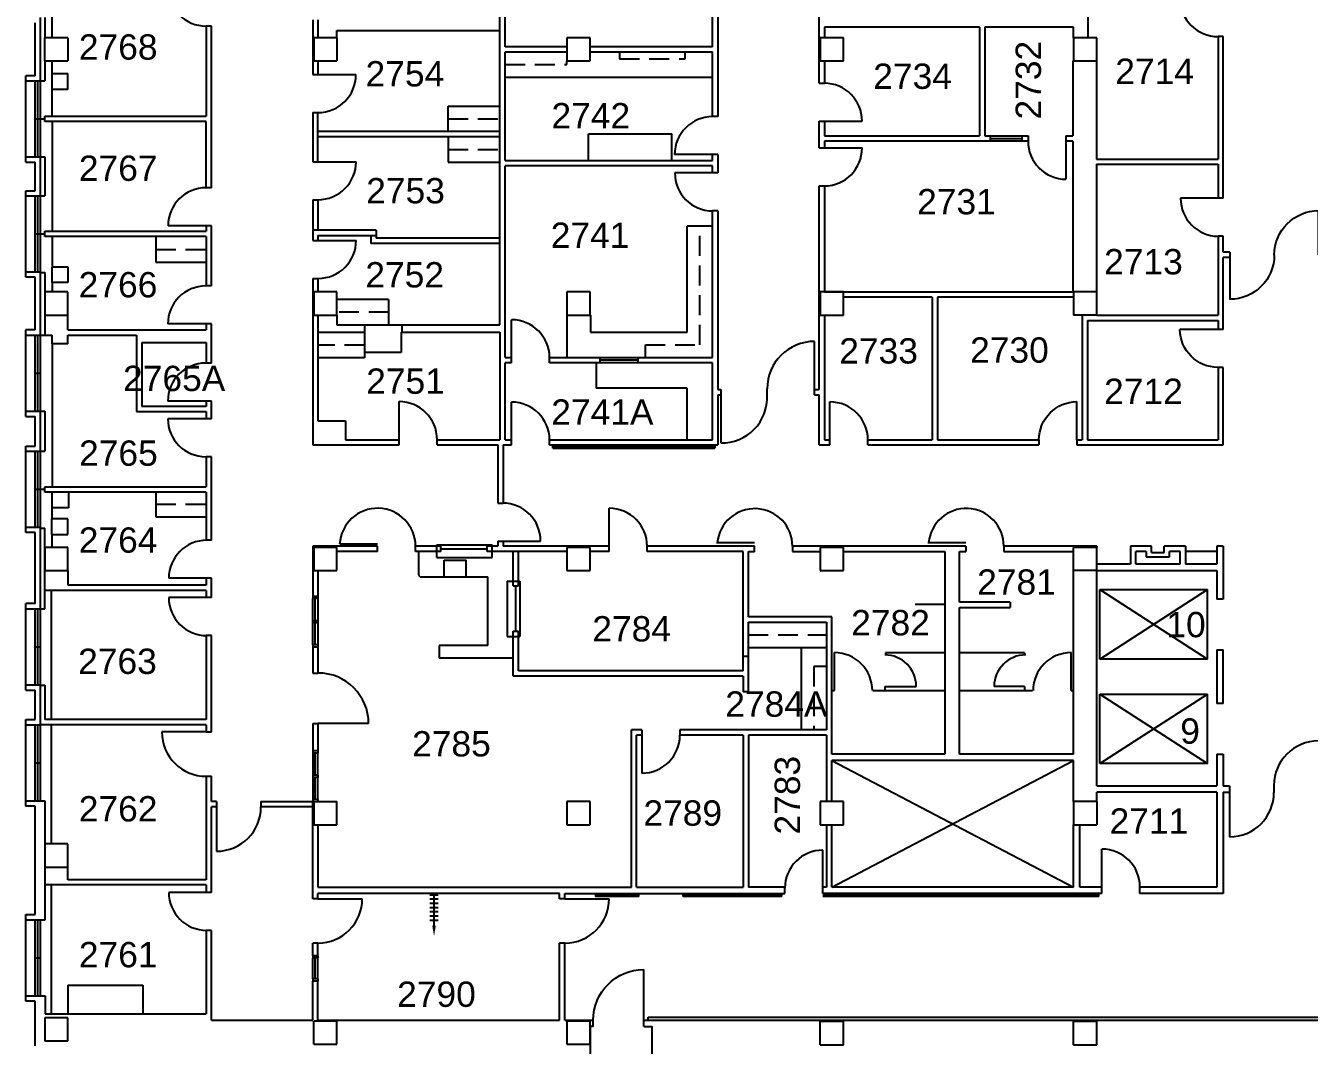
# Model space of a CAD drawing. Header units: inches. Extents: x 338 to 7662, y 1527 to 4766.
# Drawn here: x 533 to 1749, y 2786 to 3752 of the extents above; entities that cross this region are included whole.
import ezdxf

# ---------------------------------------------------------------- set-up
doc = ezdxf.new("R2010")
doc.units = ezdxf.units.IN
doc.header["$LTSCALE"] = 150
doc.header["$MEASUREMENT"] = 0
for name, pattern in [('DASHED', [0.75, 0.5, -0.25]), ('HIDDEN', [0.375, 0.25, -0.125]), ('HIDDEN2', [0.1875, 0.125, -0.0625])]:
    doc.linetypes.add(name, pattern=pattern)
doc.layers.get('0').update_dxf_attribs({"linetype": 'CONTINUOUS'})
for name, color, linetype in [('A-ANNO-TEXT-STAIR', 4, 'CONTINUOUS'), ('A-ANNO-TX192', 4, 'CONTINUOUS'), ('A-COLS', 5, 'CONTINUOUS'), ('A-DOOR', 2, 'CONTINUOUS'), ('A-FLOR-CASE', 3, 'CONTINUOUS'), ('A-FLOR-CASE-UPPR', 3, 'HIDDEN2'), ('A-FLOR-EVTR', 2, 'CONTINUOUS'), ('A-FLOR-HRAL', 1, 'CONTINUOUS'), ('A-FLOR-TPTN', 1, 'CONTINUOUS'), ('A-GLAZ', 2, 'CONTINUOUS'), ('A-GLAZ-SILL', 1, 'CONTINUOUS'), ('A-SHFT', 1, 'CONTINUOUS'), ('A-WALL-FULL', 6, 'CONTINUOUS'), ('A-WALL-PRHT', 3, 'CONTINUOUS')]:
    doc.layers.add(name, color=color, linetype=linetype)
doc.styles.add('ARIAL', font='arial.ttf')

# ---------------------------------------------------------------- blocks, each defined once
blk = doc.blocks.new('dr-48')
blk.add_line((0, 0), (0, 48))
blk.add_arc((-0.1, 0), 48.1, 0.0423, 89.9052)
blk = doc.blocks.new('dr-42')
blk.add_line((0, 0), (0, 42.1))
blk.add_arc((-0.1, -0.1), 42.1, 0.0689, 89.8337)
blk = doc.blocks.new('dr-36')
blk.add_line((0, 0), (0, 36.1))
blk.add_arc((-0.1, 0), 36.1, 0.0689, 89.8337)

msp = doc.modelspace()

# ---------------------------------------------------------------- linework, layer by layer
at = {"layer": 'A-COLS'}
for p, q in [((572.5, 3740.5), (550.5, 3740.5)), ((550.5, 3718.5), (550.5, 3740.5)), ((572.5, 3740.5), (572.5, 3718.5)), ((805.5, 3740.5), (805.5, 3718.5)), ((827.5, 3740.5), (805.5, 3740.5)), ((827.5, 3740.5), (827.5, 3718.5)), ((1045.5, 3740.5), (1045.5, 3718.5)), ((1067.5, 3740.5), (1045.5, 3740.5)), ((1067.5, 3718.5), (1067.5, 3740.5)), ((1307.5, 3740.5), (1285.5, 3740.5)), ((1285.5, 3740.5), (1285.5, 3718.5)), ((1307.5, 3718.5), (1307.5, 3740.5)), ((1547.5, 3740.5), (1525.5, 3740.5)), ((1525.5, 3740.5), (1525.5, 3718.5)), ((1547.5, 3718.5), (1547.5, 3740.5)), ((550.5, 3718.5), (572.5, 3718.5)), ((805.5, 3718.5), (827.5, 3718.5)), ((1045.5, 3718.5), (1067.5, 3718.5)), ((1285.5, 3718.5), (1307.5, 3718.5)), ((1525.5, 3718.5), (1547.5, 3718.5)), ((572.5, 3499.5), (550.5, 3499.5)), ((550.5, 3499.5), (550.5, 3477.5)), ((572.5, 3477.5), (572.5, 3499.5)), ((827.5, 3499.5), (805.5, 3499.5)), ((805.5, 3499.5), (805.5, 3477.5)), ((827.5, 3477.5), (827.5, 3499.5)), ((1067.5, 3499.5), (1045.5, 3499.5)), ((1045.5, 3499.5), (1045.5, 3477.5)), ((1067.5, 3477.5), (1067.5, 3499.5)), ((1285.5, 3499.5), (1285.5, 3477.5)), ((1307.5, 3499.5), (1285.5, 3499.5)), ((1307.5, 3477.5), (1307.5, 3499.5)), ((1547.5, 3499.5), (1525.5, 3499.5)), ((1525.5, 3499.5), (1525.5, 3477.5)), ((1547.5, 3477.5), (1547.5, 3499.5)), ((550.5, 3477.5), (572.5, 3477.5)), ((805.5, 3477.5), (827.5, 3477.5)), ((1045.5, 3477.5), (1067.5, 3477.5)), ((1285.5, 3477.5), (1307.5, 3477.5)), ((1547.5, 3477.5), (1525.5, 3477.5)), ((572.5, 3257.5), (550.5, 3257.5)), ((550.5, 3257.5), (550.5, 3235.5)), ((572.5, 3235.5), (572.5, 3257.5)), ((827.5, 3257.5), (805.5, 3257.5)), ((805.5, 3257.5), (805.5, 3235.5)), ((827.5, 3235.5), (827.5, 3257.5)), ((1067.5, 3257.5), (1045.5, 3257.5)), ((1045.5, 3257.5), (1045.5, 3235.5)), ((1067.5, 3235.5), (1067.5, 3257.5)), ((1307.5, 3257.5), (1285.5, 3257.5)), ((1285.5, 3257.5), (1285.5, 3235.5)), ((1307.5, 3235.5), (1307.5, 3257.5)), ((1547.5, 3257.5), (1525.5, 3257.5)), ((1525.5, 3235.5), (1525.5, 3257.5)), ((1547.5, 3235.5), (1547.5, 3257.5)), ((550.5, 3235.5), (572.5, 3235.5)), ((805.5, 3235.5), (827.5, 3235.5)), ((1045.5, 3235.5), (1067.5, 3235.5)), ((1285.5, 3235.5), (1307.5, 3235.5)), ((1547.5, 3235.5), (1525.5, 3235.5)), ((805.5, 3016.5), (805.5, 2994.5)), ((805.5, 3016.5), (827.5, 3016.5)), ((827.5, 2994.5), (827.5, 3016.5)), ((1067.5, 3016.5), (1045.5, 3016.5)), ((1045.5, 3016.5), (1045.5, 2994.5)), ((1067.5, 2994.5), (1067.5, 3016.5)), ((1307.5, 3016.5), (1285.5, 3016.5)), ((1285.5, 3016.5), (1285.5, 2994.5)), ((1307.5, 2994.5), (1307.5, 3016.5)), ((1547.5, 3016.5), (1525.5, 3016.5)), ((1525.5, 3016.5), (1525.5, 2994.5)), ((1547.5, 3016.5), (1547.5, 2994.5)), ((805.5, 2994.5), (827.5, 2994.5)), ((1045.5, 2994.5), (1067.5, 2994.5)), ((1285.5, 2994.5), (1307.5, 2994.5)), ((1525.5, 2994.5), (1547.5, 2994.5)), ((572.5, 2976.5), (550.5, 2976.5)), ((550.5, 2976.5), (550.5, 2954.5)), ((572.5, 2954.5), (572.5, 2976.5)), ((550.5, 2954.5), (572.5, 2954.5)), ((572.5, 2811.5), (550.5, 2811.5)), ((550.5, 2811.5), (550.5, 2789.5)), ((572.5, 2789.5), (572.5, 2811.5)), ((827.5, 2808.5), (805.5, 2808.5)), ((805.5, 2786.5), (805.5, 2808.5)), ((827.5, 2786.5), (827.5, 2808.5)), ((1067.5, 2808.5), (1045.5, 2808.5)), ((1045.5, 2808.5), (1045.5, 2786.5)), ((1067.5, 2786.5), (1067.5, 2808.5)), ((1307.5, 2808.1), (1285.5, 2808.1)), ((1285.5, 2786.1), (1285.5, 2808.1)), ((1307.5, 2786.1), (1307.5, 2808.1)), ((1547.5, 2808.1), (1525.5, 2808.1)), ((1525.5, 2786.1), (1525.5, 2808.1)), ((1547.5, 2786.1), (1547.5, 2808.1)), ((572.5, 2789.5), (550.5, 2789.5)), ((805.5, 2786.5), (827.5, 2786.5)), ((1045.5, 2786.5), (1067.5, 2786.5)), ((1285.5, 2786.1), (1307.5, 2786.1)), ((1525.5, 2786.1), (1547.5, 2786.1))]:
    msp.add_line(p, q, dxfattribs=at)
at = {"layer": 'A-DOOR'}
for p, q in [((809.5, 3705.5), (845.5, 3705.5)), ((1289.5, 3661.4), (1325.1, 3661.4)), ((1518.4, 3642.5), (1518.4, 3606.4)), ((1183.5, 3629.7), (1147.5, 3629.7)), ((1289.5, 3636), (1325.1, 3636)), ((809.5, 3623), (845.7, 3623)), ((1183.5, 3612.3), (1147.7, 3612.3)), ((1662.5, 3588.3), (1627, 3588.3)), ((703.5, 3562.3), (667.5, 3562.3)), ((809.5, 3548.4), (845.7, 3548.4)), ((703.5, 3469.2), (667.2, 3469.2)), ((993, 3437.5), (993, 3473.2)), ((1280.2, 3407.1), (1280.2, 3452.7)), ((1235.2, 3401.4), (1235.2, 3407.7)), ((703.5, 3396.1), (667.2, 3396.1)), ((886.4, 3354.5), (886.4, 3395.6)), ((993, 3359.5), (993, 3395.2)), ((1191.4, 3402.1), (1191.4, 3356.6)), ((1294.7, 3359.5), (1294.7, 3395.3)), ((703.5, 3379.4), (667.2, 3379.4)), ((1085.5, 3258.5), (1085.5, 3294.5)), ((866, 3260.5), (830.1, 3260.5)), ((985, 3263.5), (1020.5, 3263.5)), ((1223.2, 3261.8), (1187.2, 3261.8)), ((1423.5, 3261.9), (1387.5, 3261.9)), ((703.5, 3228.2), (668.1, 3228.2)), ((703.5, 3209.9), (668.1, 3209.9)), ((857.5, 3090.4), (809.5, 3090.4)), ((703.5, 3082.5), (661.5, 3082.5)), ((1116.5, 3079.5), (1116.5, 3043.5)), ((1715.5, 3031.9), (1715.5, 3025.2)), ((1673.5, 3025.5), (1673.5, 2983.1)), ((713.5, 3011.5), (713.5, 2969.5)), ((1288, 2929.5), (1288, 2970.5)), ((1552.5, 2935.5), (1552.5, 2971.5)), ((703.5, 2930.5), (668.1, 2930.5)), ((809.5, 2924.5), (851.5, 2924.5)), ((923.5, 2928), (915.5, 2928)), ((923.5, 2924), (915.5, 2924)), ((923.5, 2920), (915.5, 2920)), ((919.5, 2894), (919.5, 2929.5)), ((1043.5, 2924.5), (1085.5, 2924.5)), ((923.5, 2916), (915.5, 2916)), ((923.5, 2912), (915.5, 2912)), ((923.5, 2908), (915.5, 2908)), ((923.5, 2904), (915.5, 2904))]:
    msp.add_line(p, q, dxfattribs=at)
for centre, radius, start, end in [((703.5, 3787.5), 36, 180, 270), ((1662.5, 3777.6), 36, 180, 270), ((809.5, 3705.5), 36, 270, 0), ((1289.1, 3661.4), 36, 0, 89.442), ((1183.5, 3629.7), 36, 90, 180), ((1518.4, 3642.4), 36, 179.7619, 270), ((1289.1, 3636), 36, 270.558, 0), ((809.7, 3623), 36, 269.641, 0), ((1183.7, 3612.3), 36, 180, 269.6488), ((703.5, 3562.3), 36, 90, 180), ((1663, 3588.3), 36, 180, 269.1895), ((809.7, 3548.4), 36, 270, 0), ((703.2, 3469.2), 36, 90, 180), ((993, 3437.2), 36, 0.4343, 90), ((1280.2, 3407.7), 45, 90, 180), ((703.2, 3396.1), 36, 90, 180), ((886.4, 3359.6), 36, 360, 90), ((993, 3359.2), 36, 0.4343, 90), ((1192.2, 3399.5), 43, 268.8864, 2.5215), ((1294.7, 3359.3), 36, 0.2739, 90), ((703.2, 3379.4), 36, 180, 270), ((984.5, 3263.5), 36, 0, 90), ((866, 3258.5), 36, 0, 176.8079), ((1085.5, 3258.5), 36, 0, 90), ((1223.5, 3258.5), 35.7, 360, 174.6817), ((1423.8, 3258.6), 35.7, 0, 174.6817), ((704.1, 3228.2), 36, 90, 180), ((704.1, 3209.9), 36, 180, 270), ((809.5, 3090.4), 48, 0, 90), ((703.5, 3082.5), 42, 180, 270), ((1116.5, 3079.5), 36, 270, 0), ((1757.6, 3031.9), 42.1, 90.1439, 180), ((1673.4, 3025.2), 42.1, 270.1439, 0), ((713.5, 3011.5), 42, 270, 0), ((1288, 2934.5), 36, 90, 180), ((1552.5, 2935.5), 36, 360, 90), ((704.1, 2930.5), 36, 180, 270), ((809.5, 2924.5), 42, 270, 0), ((1043.5, 2924.5), 42, 270, 0)]:
    msp.add_arc(centre, radius, start, end, dxfattribs=at)
msp.add_solid([(917.8, 2899), (921.2, 2899), (919.5, 2889)], dxfattribs=at)
at = {"layer": 'A-FLOR-CASE', "linetype": 'Continuous'}
for p, q in [((987, 3703), (1183.1, 3703)), ((933, 3675.5), (982, 3675.5)), ((933, 3651.5), (933, 3675.5)), ((1066, 3624), (1066, 3649.5)), ((1066, 3649.5), (1145, 3649.5)), ((1145, 3624), (1145, 3649.5)), ((933, 3646.5), (933, 3622.5)), ((933, 3622.5), (982, 3622.5)), ((1159.5, 3461.5), (1159.5, 3561.8)), ((1183.1, 3561.8), (1159.5, 3561.8)), ((876.5, 3492.5), (827.5, 3492.5)), ((876.5, 3492.5), (876.5, 3468.5)), ((1045.5, 3478), (1045.5, 3437.2)), ((1067.9, 3477.5), (1067.9, 3461.5)), ((1067.9, 3461.5), (1159.5, 3461.5)), ((853.5, 3437), (809.5, 3437)), ((853.5, 3442), (853.5, 3437)), ((1073, 3432.8), (1073, 3408.5)), ((1159.5, 3408.5), (1073, 3408.5)), ((1159.5, 3359.5), (1159.5, 3408.5)), ((1217.5, 3162.5), (1291.5, 3162.5)), ((572.5, 2842.5), (572.5, 2815.5)), ((572.5, 2842.5), (643.5, 2842.5)), ((643.5, 2842.5), (643.5, 2815.5))]:
    msp.add_line(p, q, dxfattribs=at)
at = {"layer": 'A-FLOR-CASE', "linetype": 'DASHED'}
for p, q in [((655.9, 3551.9), (655.9, 3527.9)), ((655.9, 3527.9), (703.9, 3527.9)), ((655.9, 3310.4), (655.9, 3286.4)), ((655.9, 3286.4), (703.9, 3286.4)), ((994.5, 3152.5), (924.5, 3152.5))]:
    msp.add_line(p, q, dxfattribs=at)
at = {"layer": 'A-FLOR-CASE'}
for p, q in [((905, 3231.4), (905, 3253.5)), ((1661.5, 3253.5), (1631.5, 3253.5)), ((907, 3229.5), (970.5, 3229.5)), ((970.5, 3164.5), (970.5, 3229.5)), ((970.5, 3164.5), (924.5, 3164.5)), ((924.5, 3164.5), (924.5, 3152.5)), ((1267.5, 3162.5), (1267.5, 3084.5))]:
    msp.add_line(p, q, dxfattribs=at)
at = {"layer": 'A-FLOR-CASE', "linetype": 'HIDDEN'}
for p, q in [((929, 3229.5), (929, 3245.5)), ((929, 3245.5), (950, 3245.5)), ((950, 3229.5), (950, 3245.5))]:
    msp.add_line(p, q, dxfattribs=at)
at = {"layer": 'A-FLOR-CASE'}
msp.add_arc((907, 3231.5), 2, 180, 270, dxfattribs=at)
at = {"layer": 'A-FLOR-CASE-UPPR'}
for p, q in [((1095.4, 3727.2), (1095.4, 3720.6)), ((1157.6, 3720.6), (1157.6, 3727.2)), ((987, 3715), (1045.5, 3715)), ((1045.5, 3715), (1045.5, 3718.4)), ((1095.4, 3720.6), (1157.6, 3720.6)), ((933, 3663.5), (982, 3663.5)), ((933, 3634.5), (982, 3634.5)), ((1171.5, 3449.5), (1171.5, 3561.8)), ((655.9, 3539.9), (703.9, 3539.9)), ((876.5, 3480.5), (827.5, 3480.5)), ((853.5, 3449), (809.5, 3449)), ((1119.9, 3449.5), (1171.5, 3449.5)), ((1119.9, 3437.2), (1119.9, 3449.5)), ((655.9, 3298.4), (703.9, 3298.4)), ((1217.5, 3174.5), (1291.5, 3174.5)), ((1279.5, 3144.5), (1279.5, 3084.5)), ((1291.5, 3144.5), (1279.5, 3144.5))]:
    msp.add_line(p, q, dxfattribs=at)
at = {"layer": 'A-FLOR-EVTR'}
for p, q in [((1550.5, 3217.5), (1652.5, 3217.5)), ((1550.5, 3217.5), (1652.5, 3151.5)), ((1550.5, 3151.5), (1652.5, 3217.5)), ((1550.5, 3151.5), (1550.5, 3217.5)), ((1652.5, 3151.5), (1652.5, 3217.5)), ((1652.5, 3151.5), (1550.5, 3151.5)), ((1550.5, 3052.5), (1550.5, 3118.5)), ((1550.5, 3118.5), (1652.5, 3052.5)), ((1550.5, 3052.5), (1652.5, 3118.5)), ((1550.5, 3118.5), (1652.5, 3118.5)), ((1652.5, 3052.5), (1652.5, 3118.5)), ((1652.5, 3052.5), (1550.5, 3052.5))]:
    msp.add_line(p, q, dxfattribs=at)
at = {"layer": 'A-FLOR-HRAL'}
for p, q in [((1032, 3351.5), (1032, 3354.5)), ((1032, 3353), (1185.5, 3353)), ((1032, 3351.5), (1185.5, 3351.5)), ((1185.5, 3354.5), (1185.5, 3351.5)), ((1072.5, 2929.5), (1072.5, 2926.5)), ((1113.5, 2928), (1072.5, 2928)), ((1113.5, 2926.5), (1072.5, 2926.5)), ((1113.5, 2926.5), (1113.5, 2929.5)), ((1155.5, 2926.5), (1155.5, 2929.5)), ((1249, 2928), (1155.5, 2928)), ((1249, 2926.5), (1155.5, 2926.5)), ((1249, 2926.5), (1249, 2929.5)), ((1549.5, 2928), (1288, 2928)), ((1549.5, 2926.5), (1288, 2926.5)), ((1549.5, 2926.5), (1549.5, 2929.5)), ((1122.5, 2812.3), (1762.8, 2812.3)), ((1122.5, 2809.3), (1122.5, 2812.3))]:
    msp.add_line(p, q, dxfattribs=at)
at = {"layer": 'A-FLOR-TPTN'}
for p, q in [((1403.5, 3203.2), (1375.5, 3203.2)), ((1298.9, 3121.7), (1298.9, 3157.7)), ((1403.5, 3157.5), (1347.5, 3157.5)), ((1347.5, 3157.5), (1347.5, 3155.1)), ((1479.2, 3157.5), (1417.5, 3157.5)), ((1479.2, 3157.5), (1479.2, 3155.1)), ((1523.2, 3121.7), (1523.2, 3157.7)), ((1298.9, 3121.5), (1296.5, 3121.5)), ((1403.5, 3121.5), (1335.3, 3121.5)), ((1346.6, 3125.7), (1376.4, 3125.7)), ((1346.6, 3125.7), (1346.6, 3121.7)), ((1486.7, 3121.5), (1417.5, 3121.5)), ((1479.2, 3125.7), (1450.3, 3125.7)), ((1479.2, 3125.7), (1479.2, 3121.7)), ((1525.5, 3121.5), (1523.2, 3121.5))]:
    msp.add_line(p, q, dxfattribs=at)
for centre, radius, start, end in [((1298.9, 3121.7), 36, 360, 90), ((1346.6, 3125.7), 29.9, 0, 90), ((1480.2, 3125.7), 29.9, 90, 180), ((1523.2, 3121.7), 36, 90, 180)]:
    msp.add_arc(centre, radius, start, end, dxfattribs=at)
at = {"layer": 'A-GLAZ'}
for p, q in [((544, 3627.5), (544, 3699.5)), ((541.5, 3663.5), (546.5, 3663.5)), ((546.5, 3663.5), (550.5, 3663.5)), ((544, 3518.5), (544, 3590.5)), ((541.5, 3554.5), (546.5, 3554.5)), ((546.5, 3554.5), (550.5, 3554.5)), ((544, 3386.5), (544, 3458.5)), ((1113, 3435), (1077, 3435)), ((541.5, 3422.5), (546.5, 3422.5)), ((544, 3276.5), (544, 3348.5)), ((541.5, 3312.5), (546.5, 3312.5)), ((546.5, 3312.5), (550.5, 3312.5)), ((926, 3256), (970, 3256)), ((996.8, 3221.1), (996.8, 3178.1)), ((809.5, 3211), (804.5, 3211)), ((804.5, 3211), (804.5, 3209)), ((809.5, 3209), (804.5, 3209)), ((807, 3188), (807, 3209)), ((809.5, 3211), (809.5, 3209)), ((544, 3127.3), (544, 3199.3)), ((809.5, 3188), (804.5, 3188)), ((804.5, 3188), (804.5, 3186)), ((809.5, 3188), (809.5, 3186)), ((809.5, 3186), (804.5, 3186)), ((807, 3165), (807, 3186)), ((541.5, 3163.3), (546.5, 3163.3)), ((809.5, 3165), (804.5, 3165)), ((804.5, 3165), (804.5, 3163)), ((809.5, 3163), (804.5, 3163)), ((809.5, 3165), (809.5, 3163)), ((544, 3017.3), (544, 3089.3)), ((809.5, 3064.5), (804.5, 3064.5)), ((804.5, 3064.5), (804.5, 3062.5)), ((809.5, 3062.5), (804.5, 3062.5)), ((807, 3041.5), (807, 3062.5)), ((809.5, 3064.5), (809.5, 3062.5)), ((541.5, 3053.3), (546.5, 3053.3)), ((809.5, 3041.5), (804.5, 3041.5)), ((804.5, 3041.5), (804.5, 3039.5)), ((809.5, 3041.5), (809.5, 3039.5)), ((809.5, 3039.5), (804.5, 3039.5)), ((807, 3018.5), (807, 3039.5)), ((809.5, 3018.5), (804.5, 3018.5)), ((804.5, 3018.5), (804.5, 3016.5)), ((809.5, 3018.5), (809.5, 3016.5)), ((544, 2832.5), (544, 2904.5)), ((541.5, 2868.5), (546.5, 2868.5)), ((809.5, 2870.5), (804.5, 2870.5)), ((804.5, 2870.5), (804.5, 2868.5)), ((809.5, 2868.5), (804.5, 2868.5)), ((807, 2848.5), (807, 2868.5)), ((809.5, 2870.5), (809.5, 2868.5)), ((809.5, 2848.5), (804.5, 2848.5)), ((804.5, 2848.5), (804.5, 2846.5)), ((809.5, 2848.5), (809.5, 2846.5)), ((809.5, 2846.5), (804.5, 2846.5))]:
    msp.add_line(p, q, dxfattribs=at)
at = {"layer": 'A-GLAZ-SILL'}
for p, q in [((541.5, 3627.5), (541.5, 3699.5)), ((546.5, 3627.5), (546.5, 3699.5)), ((541.5, 3518.5), (541.5, 3590.5)), ((546.5, 3518.5), (546.5, 3590.5)), ((541.5, 3386.5), (541.5, 3458.5)), ((546.5, 3386.5), (546.5, 3458.5)), ((1077, 3437.5), (1113, 3437.5)), ((1113, 3432.5), (1077, 3432.5)), ((541.5, 3276.5), (541.5, 3348.5)), ((546.5, 3276.5), (546.5, 3348.5)), ((922, 3260), (974.5, 3260)), ((922, 3248), (922, 3260)), ((974.5, 3248), (974.5, 3260)), ((922, 3248), (974.5, 3248)), ((988.8, 3225.6), (988.8, 3173.1)), ((988.8, 3225.6), (1000.8, 3225.6)), ((1000.8, 3225.6), (1000.8, 3173.1)), ((804.5, 3165), (804.5, 3209)), ((809.5, 3209), (809.5, 3165)), ((541.5, 3127.3), (541.5, 3199.3)), ((546.5, 3127.3), (546.5, 3199.3)), ((988.8, 3173.1), (1000.8, 3173.1)), ((541.5, 3017.3), (541.5, 3089.3)), ((546.5, 3017.3), (546.5, 3089.3)), ((804.5, 3062.5), (804.5, 3018.5)), ((809.5, 3018.5), (809.5, 3062.5)), ((541.5, 2832.5), (541.5, 2904.5)), ((546.5, 2832.5), (546.5, 2904.5)), ((804.5, 2848.5), (804.5, 2868.5)), ((809.5, 2848.5), (809.5, 2868.5))]:
    msp.add_line(p, q, dxfattribs=at)
at = {"layer": 'A-SHFT'}
for p, q in [((1296.5, 3055.5), (1525.5, 2935.5)), ((1296.5, 2935.5), (1525.5, 3055.5))]:
    msp.add_line(p, q, dxfattribs=at)
at = {"layer": 'A-WALL-FULL'}
for p, q in [((982, 3468.5), (982, 3848)), ((987, 3732), (987, 3851)), ((1183.5, 3732), (1183.5, 3809.6)), ((1188.5, 3809.6), (1188.5, 3665.7)), ((1539, 3806.5), (1539, 3740.5)), ((546.5, 3699.5), (546.5, 3759.5)), ((550.5, 3759.5), (550.5, 3740.5)), ((1284.5, 3697.4), (1284.5, 3760)), ((541.5, 3704.5), (541.5, 3754.5)), ((708.5, 3751.5), (703.5, 3751.5)), ((703.5, 3751.5), (703.5, 3666)), ((708.5, 3598.3), (708.5, 3751.5)), ((804.5, 3757.3), (804.5, 3705.5)), ((809.5, 3757.3), (809.5, 3740.5)), ((827.5, 3747.3), (982, 3747.3)), ((827.5, 3740.5), (827.5, 3747.3)), ((1436.5, 3750.5), (1289.5, 3750.5)), ((1289.5, 3750.5), (1289.5, 3740.5)), ((1436.5, 3750.5), (1436.5, 3647.5)), ((1525.5, 3750.5), (1441.5, 3750.5)), ((1441.5, 3750.5), (1441.5, 3647.5)), ((1525.5, 3740.5), (1525.5, 3750.5)), ((1662.5, 3741.6), (1662.5, 3625.5)), ((1667.5, 3741.6), (1662.5, 3741.6)), ((1667.5, 3588.3), (1667.5, 3741.6)), ((1045.5, 3732), (987, 3732)), ((987, 3624), (987, 3727)), ((987, 3727), (1045.5, 3727)), ((1183.5, 3732), (1067.5, 3732)), ((1067.5, 3727), (1183.5, 3727)), ((1183.5, 3665.7), (1183.5, 3727)), ((550.5, 3718.5), (550.5, 3699.5)), ((809.5, 3718.5), (809.5, 3705.5)), ((1289.5, 3718.7), (1289.5, 3697.4)), ((1525, 3718.7), (1525, 3647.5)), ((1547.3, 3718.7), (1547.3, 3625.5)), ((541.5, 3704.5), (532.5, 3704.5)), ((532.5, 3622.5), (532.5, 3704.5)), ((532.5, 3699.5), (550.5, 3699.5)), ((557.5, 3706.5), (572.5, 3706.5)), ((572.5, 3691.5), (572.5, 3706.5)), ((804.5, 3705.5), (809.5, 3705.5)), ((572.5, 3691.5), (557.5, 3691.5)), ((1284.5, 3697.4), (1289.5, 3697.4)), ((550.5, 3666), (703.5, 3666)), ((550.5, 3661), (550.5, 3666)), ((804.5, 3669.5), (804.5, 3623)), ((804.5, 3669.5), (809.5, 3669.5)), ((809.5, 3623), (809.5, 3669.5)), ((1188.5, 3665.7), (1183.5, 3665.7)), ((703.5, 3661), (550.5, 3661)), ((703.5, 3598.3), (703.5, 3661)), ((982, 3651.5), (809.5, 3651.5)), ((1284.5, 3636), (1284.5, 3661.4)), ((1284.5, 3661.4), (1289.5, 3661.4)), ((1289.5, 3661.4), (1289.5, 3647.5)), ((982, 3646.5), (809.5, 3646.5)), ((1289.5, 3647.5), (1436.5, 3647.5)), ((1482.4, 3642.5), (1289.5, 3642.5)), ((1289.5, 3642.5), (1289.5, 3636)), ((1441.5, 3647.5), (1482.4, 3647.5)), ((1446.4, 3647.5), (1446.4, 3642.5)), ((1446.4, 3644.9), (1476.4, 3644.9)), ((1476.4, 3647.5), (1476.4, 3642.5)), ((1482.4, 3647.5), (1482.4, 3642.5)), ((1518.4, 3647.5), (1518.4, 3642.5)), ((1518.4, 3647.5), (1525, 3647.5)), ((1525, 3642.5), (1518.4, 3642.5)), ((1525, 3642.5), (1525, 3499.5)), ((532.5, 3627.5), (550.5, 3627.5)), ((546.5, 3590.5), (546.5, 3627.5)), ((550.5, 3627.5), (550.5, 3590.5)), ((1183.5, 3624), (1183.5, 3629.7)), ((1188.5, 3629.7), (1183.5, 3629.7)), ((1188.5, 3629.7), (1188.5, 3612.3)), ((1284.5, 3636), (1289.5, 3636)), ((1547.3, 3625.5), (1662.5, 3625.5)), ((532.5, 3622.5), (541.5, 3622.5)), ((541.5, 3595.5), (541.5, 3622.5)), ((804.5, 3623), (809.5, 3623)), ((987, 3624), (1183.5, 3624)), ((987, 3437.5), (987, 3619)), ((1183.5, 3619), (987, 3619)), ((1183.5, 3612.3), (1183.5, 3619)), ((1547.3, 3620.5), (1662.5, 3620.5)), ((1547.3, 3620.5), (1547.3, 3499.2)), ((1662.5, 3620.5), (1662.5, 3588.3)), ((1188.5, 3612.3), (1183.5, 3612.3)), ((532.5, 3595.5), (541.5, 3595.5)), ((532.5, 3513.5), (532.5, 3595.5)), ((532.5, 3590.5), (550.5, 3590.5)), ((708.5, 3598.3), (703.5, 3598.3)), ((1284.5, 3407.1), (1284.5, 3600)), ((1284.5, 3600), (1289.5, 3600)), ((1289.5, 3600), (1289.5, 3499.2)), ((804.5, 3587), (809.5, 3587)), ((804.5, 3587), (804.5, 3548.4)), ((809.5, 3587), (809.5, 3558)), ((1667.5, 3588.3), (1662.5, 3588.3)), ((1183.5, 3437.5), (1183.5, 3576.3)), ((1188.5, 3576.3), (1183.5, 3576.3)), ((1188.5, 3576.3), (1188.5, 3407.1)), ((550.5, 3557), (703.5, 3557)), ((550.5, 3552), (550.5, 3557)), ((703.5, 3562.3), (703.5, 3557)), ((708.5, 3562.3), (703.5, 3562.3)), ((708.5, 3505.2), (708.5, 3562.3)), ((864.5, 3558), (804.5, 3558)), ((809.5, 3553), (864.5, 3553)), ((809.5, 3553), (809.5, 3548.4)), ((859.5, 3553), (859.5, 3545.5)), ((864.5, 3558), (864.5, 3550.5)), ((1662.5, 3552.3), (1662.5, 3477.5)), ((1667.5, 3552.3), (1662.5, 3552.3)), ((1667.5, 3537.1), (1667.5, 3552.3)), ((703.5, 3552), (550.5, 3552)), ((703.5, 3552), (703.5, 3505.2)), ((804.5, 3548.4), (809.5, 3548.4)), ((982, 3545.5), (859.5, 3545.5)), ((982, 3550.5), (864.5, 3550.5)), ((1673.8, 3537.1), (1667.5, 3537.1)), ((1673.8, 3532.1), (1667.5, 3532.1)), ((1667.5, 3464), (1667.5, 3532.1)), ((1673.8, 3537.1), (1673.8, 3532.1)), ((532.5, 3518.5), (546.5, 3518.5)), ((546.5, 3458.5), (546.5, 3518.5)), ((546.5, 3517.9), (550.5, 3517.9)), ((550.5, 3517.9), (550.5, 3499.5)), ((557.5, 3523.4), (572.5, 3523.4)), ((557.5, 3508.4), (557.5, 3523.4)), ((572.5, 3523.4), (572.5, 3508.4)), ((541.5, 3513.5), (532.5, 3513.5)), ((541.5, 3463.5), (541.5, 3513.5)), ((572.5, 3508.4), (557.5, 3508.4)), ((708.5, 3505.2), (703.5, 3505.2)), ((804.5, 3512.4), (804.5, 3354.5)), ((804.5, 3512.4), (809.5, 3512.4)), ((809.5, 3512.4), (809.5, 3499.5)), ((1289.5, 3499.5), (1525, 3499.5)), ((1391.5, 3494.5), (1307.5, 3494.5)), ((1391.5, 3494.5), (1391.5, 3359.5)), ((1525.5, 3494.5), (1396.5, 3494.5)), ((1396.5, 3494.5), (1396.5, 3359.5)), ((550.5, 3477.5), (550.5, 3458.5)), ((572.5, 3463.5), (572.5, 3477.5)), ((703.5, 3469.2), (703.5, 3463.5)), ((708.5, 3469.2), (703.5, 3469.2)), ((708.5, 3432.1), (708.5, 3469.2)), ((809.5, 3477.5), (809.5, 3377.5)), ((827.5, 3477.5), (827.5, 3468.5)), ((827.5, 3468.5), (982, 3468.5)), ((853.5, 3468.5), (853.5, 3442)), ((889, 3468.5), (889, 3461.5)), ((1289.5, 3477), (1289.5, 3359.5)), ((1533.8, 3477.5), (1533.8, 3359.5)), ((1538.8, 3472.5), (1662.5, 3472.5)), ((1538.8, 3472.5), (1538.8, 3359.5)), ((1547.5, 3477.5), (1662.5, 3477.5)), ((1662.5, 3472.5), (1662.5, 3464)), ((541.5, 3463.5), (532.5, 3463.5)), ((532.5, 3381.5), (532.5, 3463.5)), ((532.5, 3458.5), (546.5, 3458.5)), ((546.5, 3458.5), (557.5, 3458.5)), ((557.5, 3450.5), (557.5, 3458.5)), ((572.5, 3463.5), (703.5, 3463.5)), ((572.5, 3450.5), (572.5, 3458.5)), ((572.5, 3458.5), (637.5, 3458.5)), ((637.5, 3458.5), (637.5, 3386.1)), ((853.5, 3461), (809.5, 3461)), ((888.5, 3461.5), (982, 3461.5)), ((888.5, 3461.5), (888.5, 3442)), ((982, 3461.5), (982, 3359.5)), ((1667.5, 3464), (1662.5, 3464)), ((572.5, 3450.5), (557.5, 3450.5)), ((642.5, 3451.5), (703.5, 3451.5)), ((642.5, 3451.5), (642.5, 3391.1)), ((703.5, 3451.5), (703.5, 3432.1)), ((708.5, 3432.1), (703.5, 3432.1)), ((888.5, 3442), (853.5, 3442)), ((987, 3437.5), (993, 3437.5)), ((993, 3432.5), (987, 3432.5)), ((987, 3359.5), (987, 3432.5)), ((993, 3432.5), (993, 3437.5)), ((1029, 3437.5), (1077, 3437.5)), ((1029, 3432.5), (1029, 3437.5)), ((1077, 3432.5), (1029, 3432.5)), ((1077, 3432.5), (1077, 3437.5)), ((1113, 3432.5), (1113, 3437.5)), ((1113, 3437.5), (1183.5, 3437.5)), ((1183.5, 3432.5), (1113, 3432.5)), ((1183.5, 3359.5), (1183.5, 3432.5)), ((1667.5, 3428), (1662.5, 3428)), ((1662.5, 3428), (1662.5, 3359.5)), ((1667.5, 3354.5), (1667.5, 3428)), ((1188.5, 3407.1), (1191.4, 3407.1)), ((1191.4, 3407.1), (1191.4, 3402.1)), ((1280.2, 3402.1), (1280.2, 3407.1)), ((1280.2, 3407.1), (1284.5, 3407.1)), ((703.5, 3396.1), (703.5, 3391.1)), ((708.5, 3396.1), (703.5, 3396.1)), ((708.5, 3379.4), (708.5, 3396.1)), ((1188.5, 3402.1), (1191.4, 3402.1)), ((1188.5, 3402.1), (1188.5, 3354.5)), ((1280.2, 3402.1), (1284.5, 3402.1)), ((1284.5, 3354.5), (1284.5, 3402.1)), ((532.5, 3386.5), (546.5, 3386.5)), ((546.5, 3386.6), (550.5, 3386.6)), ((546.5, 3348.5), (546.5, 3386.5)), ((550.5, 3386.6), (550.5, 3348.5)), ((637.5, 3386.1), (703.5, 3386.1)), ((703.5, 3391.1), (642.5, 3391.1)), ((703.5, 3386.1), (703.5, 3379.4)), ((532.5, 3381.5), (541.5, 3381.5)), ((541.5, 3353.5), (541.5, 3381.5)), ((708.5, 3379.4), (703.5, 3379.4)), ((809.5, 3377.5), (835.5, 3377.5)), ((835.5, 3377.5), (835.5, 3359.5)), ((835.5, 3359.5), (886.4, 3359.5)), ((886.4, 3354.5), (886.4, 3359.5)), ((922.4, 3359.5), (982, 3359.5)), ((922.4, 3354.5), (922.4, 3359.5)), ((987, 3359.5), (993, 3359.5)), ((993, 3354.5), (993, 3359.5)), ((1029, 3359.5), (1183.5, 3359.5)), ((1029, 3354.5), (1029, 3359.5)), ((1289.5, 3359.5), (1294.7, 3359.5)), ((1294.7, 3354.5), (1294.7, 3359.5)), ((1330.7, 3359.5), (1391.5, 3359.5)), ((1330.7, 3354.5), (1330.7, 3359.5)), ((1396.5, 3359.5), (1492.8, 3359.5)), ((1492.8, 3359.5), (1492.8, 3354.5)), ((1528.8, 3359.5), (1528.8, 3354.5)), ((1528.8, 3359.5), (1533.8, 3359.5)), ((1538.8, 3359.5), (1662.5, 3359.5)), ((532.5, 3271.5), (532.5, 3353.5)), ((532.5, 3353.5), (541.5, 3353.5)), ((532.5, 3348.5), (546.5, 3348.5)), ((546.5, 3348.5), (550.5, 3348.5)), ((804.5, 3354.5), (886.4, 3354.5)), ((922.4, 3354.5), (980, 3354.5)), ((980, 3354.5), (980, 3299.5)), ((985, 3354.5), (985, 3299.5)), ((985, 3354.5), (993, 3354.5)), ((1029, 3354.5), (1188.5, 3354.5)), ((1284.5, 3354.5), (1294.7, 3354.5)), ((1330.7, 3354.5), (1492.8, 3354.5)), ((1528.8, 3354.5), (1667.5, 3354.5)), ((708.5, 3343.4), (703.5, 3343.4)), ((703.5, 3343.4), (703.5, 3314.9)), ((708.5, 3264.2), (708.5, 3343.4)), ((550.5, 3314.9), (703.5, 3314.9)), ((550.5, 3309.9), (550.5, 3314.9)), ((703.5, 3309.9), (550.5, 3309.9)), ((573, 3309.9), (573, 3294.9)), ((703.5, 3309.9), (703.5, 3264.2)), ((980, 3299.5), (985, 3299.5)), ((573, 3294.9), (557.2, 3294.9)), ((532.5, 3276.5), (546.5, 3276.5)), ((546.5, 3199.3), (546.5, 3276.5)), ((546.5, 3275.8), (550.5, 3275.8)), ((550.5, 3199.3), (550.5, 3275.8)), ((572.4, 3284.5), (557.1, 3284.5)), ((557.1, 3284.5), (557.1, 3269.7)), ((572.4, 3269.7), (572.4, 3284.5)), ((541.5, 3271.5), (532.5, 3271.5)), ((541.5, 3204.3), (541.5, 3271.5)), ((557.2, 3269.7), (572.4, 3269.7)), ((708.5, 3264.2), (703.5, 3264.2)), ((980, 3263.5), (985, 3263.5)), ((980, 3263.5), (980, 3258.5)), ((985, 3263.5), (985, 3258.5)), ((804.5, 3258.5), (804.5, 3211)), ((866, 3258.5), (804.5, 3258.5)), ((866, 3253.5), (827.4, 3253.5)), ((866, 3253.5), (866, 3258.5)), ((902, 3253.5), (902, 3258.5)), ((926, 3258.5), (902, 3258.5)), ((926, 3253.5), (902, 3253.5)), ((926, 3253.5), (926, 3258.5)), ((970, 3253.5), (970, 3258.5)), ((980, 3258.5), (970, 3258.5)), ((1045.5, 3253.5), (970, 3253.5)), ((1085.5, 3258.5), (985, 3258.5)), ((994.5, 3221.1), (994.5, 3253.5)), ((999.5, 3221.1), (999.5, 3253.5)), ((1085.5, 3253.5), (1067.5, 3253.5)), ((1085.5, 3253.5), (1085.5, 3258.5)), ((1223.2, 3258.5), (1121.5, 3258.5)), ((1121.5, 3253.5), (1121.5, 3258.5)), ((1212.5, 3253.5), (1121.5, 3253.5)), ((1212.5, 3140.5), (1212.5, 3253.5)), ((1217.5, 3191.5), (1217.5, 3253.5)), ((1217.5, 3253.5), (1223.2, 3253.5)), ((1223.2, 3253.4), (1223.2, 3258.5)), ((1423.5, 3258.5), (1259.2, 3258.5)), ((1259.2, 3258.5), (1259.2, 3253.5)), ((1259.2, 3253.5), (1285.5, 3253.5)), ((1307.5, 3253.5), (1403.5, 3253.5)), ((1403.5, 3253.5), (1403.5, 3061.5)), ((1417.5, 3205.5), (1417.5, 3253.5)), ((1417.5, 3253.5), (1423.5, 3253.5)), ((1423.5, 3258.5), (1423.5, 3253.5)), ((1547.5, 3258.5), (1459.5, 3258.5)), ((1459.5, 3258.5), (1459.5, 3253.5)), ((1459.5, 3253.5), (1525.5, 3253.5)), ((1547.5, 3258.5), (1547.5, 3257.5)), ((1599.5, 3258.5), (1579.5, 3258.5)), ((1579.5, 3258.5), (1579.5, 3241.5)), ((1584.5, 3241.5), (1584.5, 3253.5)), ((1594.5, 3253.5), (1584.5, 3253.5)), ((1594.5, 3253.5), (1594.5, 3248.5)), ((1594.5, 3248.5), (1616.5, 3248.5)), ((1599.5, 3252.5), (1599.5, 3258.5)), ((1599.5, 3252.5), (1611.5, 3252.5)), ((1611.5, 3252.5), (1611.5, 3258.5)), ((1631.5, 3258.5), (1611.5, 3258.5)), ((1616.5, 3248.5), (1616.5, 3253.5)), ((1626.5, 3253.5), (1616.5, 3253.5)), ((1626.5, 3241.5), (1626.5, 3253.5)), ((1631.5, 3258.5), (1631.5, 3241.5)), ((1667.5, 3258.5), (1661.5, 3258.5)), ((1661.5, 3258.5), (1661.5, 3241.5)), ((1667.5, 3258.5), (1667.5, 3208.5)), ((1579.5, 3241.5), (1547.5, 3241.5)), ((1626.5, 3241.5), (1584.5, 3241.5)), ((1661.5, 3241.5), (1631.5, 3241.5)), ((572.5, 3235.5), (572.5, 3221.5)), ((703.5, 3228.2), (703.5, 3221.5)), ((708.5, 3228.2), (703.5, 3228.2)), ((708.5, 3209.9), (708.5, 3228.2)), ((809.5, 3235.5), (809.5, 3211)), ((1525.5, 3061.5), (1525.5, 3235.5)), ((1547.5, 3031.5), (1547.5, 3235.5)), ((1547.5, 3235.5), (1661.5, 3235.5)), ((1661.5, 3235.5), (1661.5, 3208.5)), ((703.5, 3216.5), (550.5, 3216.5)), ((703.5, 3221.5), (572.5, 3221.5)), ((703.5, 3216.5), (703.5, 3209.9)), ((994.5, 3221.1), (999.5, 3221.1)), ((541.5, 3204.3), (532.5, 3204.3)), ((532.5, 3122.3), (532.5, 3204.3)), ((708.5, 3209.9), (703.5, 3209.9)), ((1465.5, 3205.5), (1417.5, 3205.5)), ((1417.5, 3061.5), (1417.5, 3200.5)), ((1417.5, 3200.5), (1465.5, 3200.5)), ((1465.5, 3205.5), (1465.5, 3200.5)), ((1667.5, 3208.5), (1661.5, 3208.5)), ((532.5, 3199.3), (550.5, 3199.3)), ((1296.5, 3191.5), (1217.5, 3191.5)), ((1296.5, 3061.5), (1296.5, 3191.5)), ((994.5, 3135.5), (994.5, 3178.1)), ((994.5, 3178.1), (999.5, 3178.1)), ((999.5, 3140.5), (999.5, 3178.1)), ((1217.5, 3186.5), (1291.5, 3186.5)), ((1217.5, 3120.5), (1217.5, 3186.5)), ((1291.5, 3186.5), (1291.5, 3084.5)), ((708.5, 3173.9), (703.5, 3173.9)), ((703.5, 3173.9), (703.5, 3094.3)), ((708.5, 3082.5), (708.5, 3173.9)), ((804.5, 3163), (804.5, 3138.4)), ((809.5, 3163), (809.5, 3138.4)), ((1217.5, 3154.1), (1212.5, 3154.1)), ((1661.5, 3160.5), (1667.5, 3160.5)), ((1661.5, 3160.5), (1661.5, 3109.5)), ((1667.5, 3109.5), (1667.5, 3160.5)), ((1212.5, 3140.5), (999.5, 3140.5)), ((532.5, 3127.3), (546.5, 3127.3)), ((546.5, 3089.3), (546.5, 3127.3)), ((546.5, 3127), (550.8, 3127)), ((550.8, 3127), (550.8, 3094.3)), ((804.5, 3138.4), (809.5, 3138.4)), ((1212.5, 3135.5), (994.5, 3135.5)), ((1212.5, 3135.5), (1212.5, 3120.5)), ((532.5, 3122.3), (541.5, 3122.3)), ((541.5, 3094.3), (541.5, 3122.3)), ((1217.5, 3120.5), (1212.5, 3120.5)), ((1667.5, 3109.5), (1661.5, 3109.5)), ((532.5, 3012.3), (532.5, 3094.3)), ((532.5, 3094.3), (541.5, 3094.3)), ((703.5, 3094.3), (550.8, 3094.3)), ((804.5, 3090.4), (809.5, 3090.4)), ((804.5, 3090.4), (804.5, 3064.5)), ((809.5, 3090.4), (809.5, 3064.5)), ((532.5, 3089.3), (546.5, 3089.3)), ((550.8, 3089.3), (546.5, 3089.3)), ((703.5, 3089.3), (550.8, 3089.3)), ((703.5, 3089.3), (703.5, 3082.5)), ((703.5, 3082.5), (708.5, 3082.5)), ((1106.5, 2935.5), (1106.5, 3084.5)), ((1116.5, 3084.5), (1106.5, 3084.5)), ((1111.5, 2935.5), (1111.5, 3079.5)), ((1116.5, 3079.5), (1111.5, 3079.5)), ((1116.5, 3084.5), (1116.5, 3079.5)), ((1152.5, 3084.5), (1152.5, 3079.5)), ((1291.5, 3084.5), (1152.5, 3084.5)), ((1212.5, 3079.5), (1152.5, 3079.5)), ((1212.5, 3079.5), (1212.5, 2935.5)), ((1217.5, 3079.5), (1217.5, 2935.5)), ((1291.5, 3079.5), (1217.5, 3079.5)), ((1291.5, 3079.5), (1291.5, 3016.5)), ((1403.5, 3061.5), (1296.5, 3061.5)), ((1525.5, 3055.5), (1296.5, 3055.5)), ((1296.5, 3016.5), (1296.5, 3055.5)), ((1525.5, 3061.5), (1417.5, 3061.5)), ((1525.5, 3016.5), (1525.5, 3055.5)), ((1661.5, 3061.5), (1667.5, 3061.5)), ((1661.5, 3061.5), (1661.5, 3031.5)), ((1667.5, 3061.5), (1667.5, 3031.5)), ((703.5, 3040.5), (708.5, 3040.5)), ((703.5, 3040.5), (703.5, 2942.5)), ((708.5, 3016.5), (708.5, 3040.5)), ((1547.5, 3031.5), (1661.5, 3031.5)), ((1667.5, 3031.5), (1673.5, 3031.5)), ((1673.5, 3031.5), (1673.5, 3025.5)), ((532.5, 3017.3), (550.8, 3017.3)), ((550.8, 3017.3), (550.8, 2904.3)), ((1661.5, 3025.5), (1547.5, 3025.5)), ((1547.5, 3016.5), (1547.5, 3025.5)), ((1661.5, 3025.5), (1661.5, 2935.5)), ((1667.5, 3025.5), (1673.5, 3025.5)), ((1667.5, 3025.5), (1667.5, 2929.5)), ((541.5, 3012.3), (532.5, 3012.3)), ((541.5, 2909.5), (541.5, 3012.3)), ((713.5, 3016.5), (708.5, 3016.5)), ((708.5, 2930.5), (708.5, 3011.5)), ((713.5, 3011.5), (708.5, 3011.5)), ((713.5, 3016.5), (713.5, 3011.5)), ((755.5, 3016.5), (805.5, 3016.5)), ((755.5, 3016.5), (755.5, 3011.5)), ((804.5, 3011.5), (755.5, 3011.5)), ((804.5, 2924.5), (804.5, 3016.5)), ((809.5, 2994.5), (809.5, 2935.5)), ((1291.5, 2994.5), (1291.5, 2935.5)), ((1296.5, 2935.5), (1296.5, 2994.5)), ((1525.5, 2935.5), (1525.5, 2994.5)), ((1531.5, 2935.5), (1531.5, 2994.5)), ((572.5, 2942.5), (572.5, 2954.5)), ((703.5, 2937.5), (551.1, 2937.5)), ((703.5, 2942.5), (572.5, 2942.5)), ((703.5, 2937.5), (703.5, 2930.5)), ((809.5, 2935.5), (1106.5, 2935.5)), ((1111.5, 2935.5), (1212.5, 2935.5)), ((1252, 2935.5), (1217.5, 2935.5)), ((1252, 2929.5), (1252, 2935.5)), ((1291.5, 2935.5), (1288, 2935.5)), ((1288, 2929.5), (1288, 2935.5)), ((1525.5, 2935.5), (1296.5, 2935.5)), ((1552.5, 2935.5), (1531.5, 2935.5)), ((1552.5, 2929.5), (1552.5, 2935.5)), ((1661.5, 2935.5), (1588.5, 2935.5)), ((1588.5, 2929.5), (1588.5, 2935.5)), ((708.5, 2930.5), (703.5, 2930.5)), ((809.5, 2924.5), (804.5, 2924.5)), ((809.5, 2924.5), (809.5, 2929.5)), ((1038.5, 2929.5), (809.5, 2929.5)), ((1038.5, 2924.5), (1038.5, 2929.5)), ((1043.5, 2924.5), (1038.5, 2924.5)), ((1043.5, 2924.5), (1043.5, 2929.5)), ((1043.5, 2929.5), (1252, 2929.5)), ((1552.5, 2929.5), (1288, 2929.5)), ((1667.5, 2929.5), (1588.5, 2929.5)), ((532.5, 2909.5), (541.5, 2909.5)), ((532.5, 2827.5), (532.5, 2909.5)), ((550.8, 2904.3), (532.5, 2904.3)), ((708.5, 2894.5), (703.5, 2894.5)), ((703.5, 2894.5), (703.5, 2815.5)), ((708.5, 2809.3), (708.5, 2894.5)), ((809.5, 2882.5), (804.5, 2882.5)), ((804.5, 2870.5), (804.5, 2882.5)), ((809.5, 2870.5), (809.5, 2882.5)), ((1043.5, 2882.5), (1038.5, 2882.5)), ((1038.5, 2809.3), (1038.5, 2882.5)), ((1043.5, 2809.3), (1043.5, 2882.5)), ((804.5, 2809.3), (804.5, 2846.5)), ((809.5, 2809.3), (809.5, 2846.5)), ((532.5, 2832.5), (551.1, 2832.5)), ((541.5, 2827.5), (532.5, 2827.5)), ((541.5, 2785), (541.5, 2827.5)), ((551.1, 2832.5), (551.1, 2815.5)), ((551.1, 2815.5), (703.5, 2815.5)), ((708.5, 2809.3), (804.5, 2809.3)), ((809.5, 2809.3), (1038.5, 2809.3)), ((1043.5, 2809.3), (1070.3, 2809.3)), ((1070.3, 2803.3), (1067.5, 2803.3)), ((1067.5, 2803.3), (1067.5, 2772)), ((1070.3, 2803.3), (1070.3, 2809.3)), ((1118.3, 2809.3), (1307.5, 2809.3)), ((1118.3, 2803.5), (1118.3, 2809.3)), ((1118.3, 2803.5), (1126.3, 2803.5)), ((1126.3, 2662.5), (1126.3, 2803.5)), ((1307.5, 2809.3), (1763.5, 2809.3))]:
    msp.add_line(p, q, dxfattribs=at)
at = {"layer": 'A-WALL-PRHT'}
for p, q in [((557.5, 3740.5), (557.5, 3793)), ((557.5, 3666), (557.5, 3718.5)), ((557.7, 3661), (557.7, 3557)), ((557.5, 3551.4), (557.5, 3524)), ((557.5, 3508.8), (557.5, 3499.7)), ((557.5, 3450.9), (557.5, 3315.4)), ((557.2, 3309.9), (557.2, 3284.5)), ((557.2, 3269.7), (557.2, 3257.6)), ((556.8, 3216.5), (556.8, 3094.3)), ((556.8, 3089.3), (556.8, 2977.1)), ((556.8, 2937.5), (556.8, 2815.5))]:
    msp.add_line(p, q, dxfattribs=at)

# ---------------------------------------------------------------- block references
at = {"layer": 'A-DOOR', "xscale": -1}
for name, p in [('dr-42', (1757.8, 3534.6)), ('dr-36', (1528.8, 3359.5)), ('dr-48', (1118.3, 2809.3))]:
    msp.add_blockref(name, p, dxfattribs=at)
for name, p, rotation in [('dr-42', (1673.8, 3534.6), 179.9999999999996), ('dr-36', (1662.5, 3464), 90)]:
    msp.add_blockref(name, p, dxfattribs=dict(at, rotation=rotation))

# ---------------------------------------------------------------- texts
at = {"layer": 'A-ANNO-TEXT-STAIR', "style": 'ARIAL'}
for s, p in [('10', (1613.5, 3172.3)), ('9', (1626.7, 3071.4))]:
    msp.add_text(s, height=24, dxfattribs=at).set_placement(p)
at = {"layer": 'A-ANNO-TX192', "style": 'ARIAL'}
for s, p in [('2768', (582.9, 3719.7)), ('2754', (854.6, 3694.3)), ('2734', (1335.7, 3692)), ('2714', (1565.1, 3696.7)), ('2742', (1030.8, 3654.6)), ('2767', (582.9, 3604.8)), ('2753', (855.2, 3583.5)), ('2731', (1377.3, 3573.1)), ('2741', (1030.1, 3541.3)), ('2713', (1554.5, 3516.2)), ('2752', (854.4, 3503.8)), ('2766', (582.7, 3494.4)), ('2733', (1303.5, 3431.7)), ('2730', (1427.5, 3432.5)), ('2765A', (624.8, 3405.6)), ('2751', (855.2, 3403)), ('2712', (1554.5, 3393.4)), ('2741A', (1030.6, 3373.7)), ('2765', (583.1, 3334.8)), ('2764', (582.8, 3252.4)), ('2781', (1434.2, 3212.6)), ('2784', (1069.5, 3168.3)), ('2782', (1314.8, 3174.1)), ('2763', (582.2, 3137.5)), ('2784A', (1195.5, 3097)), ('2785', (898.7, 3059.3)), ('2762', (582.8, 2997.7)), ('2789', (1117.9, 2993.7)), ('2711', (1559.7, 2986.1)), ('2761', (582.9, 2859.5)), ('2790', (884.5, 2822))]:
    msp.add_text(s, height=24, dxfattribs=at).set_placement(p)
for s, p in [('2732', (1494.7, 3663)), ('2783', (1266.3, 2985.3))]:
    msp.add_text(s, height=24, rotation=90, dxfattribs=at).set_placement(p)

doc.saveas('drawing.dxf')
